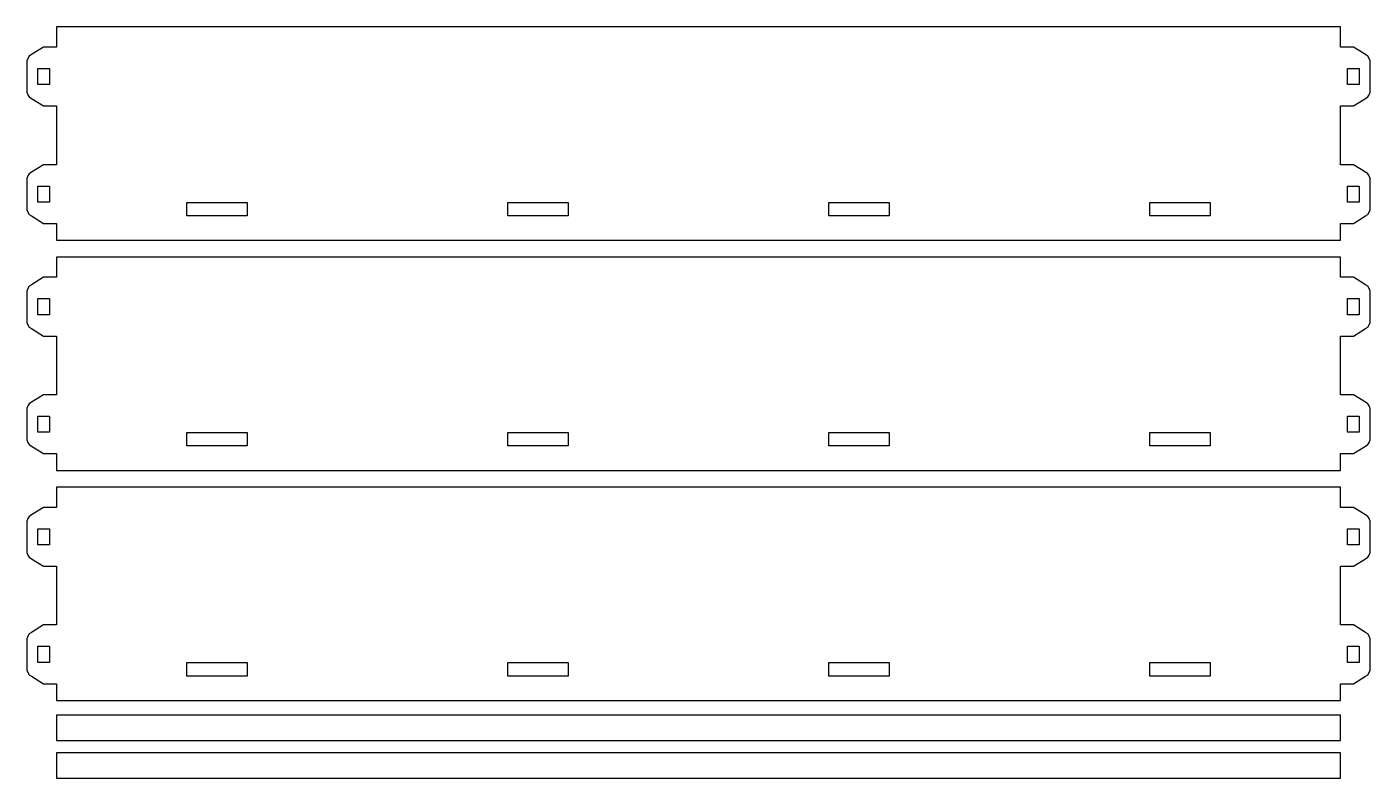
# Model space of a CAD drawing. Header units: metres. Extents: x -1159 to 873, y -578 to 559.
import ezdxf

# ---------------------------------------------------------------- set-up
doc = ezdxf.new("R2010")
doc.units = ezdxf.units.M

msp = doc.modelspace()

# ---------------------------------------------------------------- linework, layer by layer
for p, q in [((828.7, 558.8), (-1114.4, 558.8)), ((-1114.4, 558.8), (-1114.4, 528.1)), ((828.7, 528.1), (828.7, 558.8)), ((-1157.75, 511.188), (-1158.99, 507.361)), ((-1155.38, 514.442), (-1157.75, 511.188)), ((-1152.13, 516.807), (-1155.38, 514.442)), ((-1133.59, 528.1), (-1152.13, 516.807)), ((-1114.4, 528.1), (-1133.59, 528.1)), ((847.891, 528.1), (828.7, 528.1)), ((866.428, 516.807), (847.891, 528.1)), ((869.683, 514.442), (866.428, 516.807)), ((872.047, 511.188), (869.683, 514.442)), ((873.291, 507.361), (872.047, 511.188)), ((-1158.99, 507.361), (-1158.99, 459.939)), ((-1142.59, 471.475), (-1142.59, 495.825)), ((-1142.59, 495.825), (-1124.59, 495.825)), ((-1124.59, 495.825), (-1124.59, 471.475)), ((838.891, 471.475), (838.891, 495.825)), ((838.891, 495.825), (856.891, 495.825)), ((856.891, 495.825), (856.891, 471.475)), ((873.291, 459.939), (873.291, 507.361)), ((-1124.59, 471.475), (-1142.59, 471.475)), ((856.891, 471.475), (838.891, 471.475)), ((-1158.99, 459.939), (-1157.75, 456.112)), ((-1157.75, 456.112), (-1155.38, 452.858)), ((-1155.38, 452.858), (-1152.13, 450.493)), ((-1152.13, 450.493), (-1133.59, 439.2)), ((847.891, 439.2), (866.428, 450.493)), ((866.428, 450.493), (869.683, 452.858)), ((869.683, 452.858), (872.047, 456.112)), ((872.047, 456.112), (873.291, 459.939)), ((-1133.59, 439.2), (-1114.4, 439.2)), ((-1114.4, 439.2), (-1114.4, 350.3)), ((828.7, 350.3), (828.7, 439.2)), ((828.7, 439.2), (847.891, 439.2)), ((-1133.59, 350.3), (-1152.13, 339.007)), ((-1114.4, 350.3), (-1133.59, 350.3)), ((847.891, 350.3), (828.7, 350.3)), ((866.428, 339.007), (847.891, 350.3)), ((-1157.75, 333.388), (-1158.99, 329.561)), ((-1158.99, 329.561), (-1158.99, 282.139)), ((-1155.38, 336.642), (-1157.75, 333.388)), ((-1152.13, 339.007), (-1155.38, 336.642)), ((869.683, 336.642), (866.428, 339.007)), ((872.047, 333.388), (869.683, 336.642)), ((873.291, 329.561), (872.047, 333.388)), ((873.291, 282.139), (873.291, 329.561)), ((-1142.59, 293.675), (-1142.59, 318.025)), ((-1142.59, 318.025), (-1124.59, 318.025)), ((-1124.59, 318.025), (-1124.59, 293.675)), ((838.891, 293.675), (838.891, 318.025)), ((838.891, 318.025), (856.891, 318.025)), ((856.891, 318.025), (856.891, 293.675)), ((-1124.59, 293.675), (-1142.59, 293.675)), ((-917.153, 272.909), (-917.153, 293.291)), ((-917.153, 293.291), (-825.872, 293.291)), ((-825.872, 293.291), (-825.872, 272.909)), ((-431.378, 272.909), (-431.378, 293.291)), ((-431.378, 293.291), (-340.097, 293.291)), ((-340.097, 293.291), (-340.097, 272.909)), ((54.3969, 272.909), (54.3969, 293.291)), ((54.3969, 293.291), (145.678, 293.291)), ((145.678, 293.291), (145.678, 272.909)), ((540.172, 272.909), (540.172, 293.291)), ((540.172, 293.291), (631.453, 293.291)), ((631.453, 293.291), (631.453, 272.909)), ((856.891, 293.675), (838.891, 293.675)), ((-1158.99, 282.139), (-1157.75, 278.312)), ((-1157.75, 278.312), (-1155.38, 275.058)), ((-1155.38, 275.058), (-1152.13, 272.693)), ((-1152.13, 272.693), (-1133.59, 261.4)), ((-825.872, 272.909), (-917.153, 272.909)), ((-340.097, 272.909), (-431.378, 272.909)), ((145.678, 272.909), (54.3969, 272.909)), ((631.453, 272.909), (540.172, 272.909)), ((847.891, 261.4), (866.428, 272.693)), ((866.428, 272.693), (869.683, 275.058)), ((869.683, 275.058), (872.047, 278.312)), ((872.047, 278.312), (873.291, 282.139)), ((-1133.59, 261.4), (-1114.4, 261.4)), ((-1114.4, 261.4), (-1114.4, 236)), ((828.7, 261.4), (847.891, 261.4)), ((828.7, 236), (828.7, 261.4)), ((-1114.4, 236), (828.7, 236)), ((828.7, 210.6), (-1114.4, 210.6)), ((-1114.4, 210.6), (-1114.4, 179.9)), ((828.7, 179.9), (828.7, 210.6)), ((-1157.75, 162.988), (-1158.99, 159.161)), ((-1155.38, 166.242), (-1157.75, 162.988)), ((-1152.13, 168.607), (-1155.38, 166.242)), ((-1133.59, 179.9), (-1152.13, 168.607)), ((-1114.4, 179.9), (-1133.59, 179.9)), ((847.891, 179.9), (828.7, 179.9)), ((866.428, 168.607), (847.891, 179.9)), ((869.683, 166.242), (866.428, 168.607)), ((872.047, 162.988), (869.683, 166.242)), ((873.291, 159.161), (872.047, 162.988)), ((-1158.99, 159.161), (-1158.99, 111.739)), ((-1142.59, 123.275), (-1142.59, 147.625)), ((-1142.59, 147.625), (-1124.59, 147.625)), ((-1124.59, 147.625), (-1124.59, 123.275)), ((838.891, 123.275), (838.891, 147.625)), ((838.891, 147.625), (856.891, 147.625)), ((856.891, 147.625), (856.891, 123.275)), ((873.291, 111.739), (873.291, 159.161)), ((-1124.59, 123.275), (-1142.59, 123.275)), ((856.891, 123.275), (838.891, 123.275)), ((-1158.99, 111.739), (-1157.75, 107.912)), ((-1157.75, 107.912), (-1155.38, 104.658)), ((-1155.38, 104.658), (-1152.13, 102.293)), ((-1152.13, 102.293), (-1133.59, 91)), ((847.891, 91), (866.428, 102.293)), ((866.428, 102.293), (869.683, 104.658)), ((869.683, 104.658), (872.047, 107.912)), ((872.047, 107.912), (873.291, 111.739)), ((-1133.59, 91), (-1114.4, 91)), ((-1114.4, 91), (-1114.4, 2.1)), ((828.7, 2.1), (828.7, 91)), ((828.7, 91), (847.891, 91)), ((-1133.59, 2.1), (-1152.13, -9.1931)), ((-1114.4, 2.1), (-1133.59, 2.1)), ((847.891, 2.1), (828.7, 2.1)), ((866.428, -9.1931), (847.891, 2.1)), ((-1157.75, -14.8124), (-1158.99, -18.6385)), ((-1158.99, -18.6385), (-1158.99, -66.0614)), ((-1155.38, -11.5578), (-1157.75, -14.8124)), ((-1152.13, -9.1931), (-1155.38, -11.5578)), ((869.683, -11.5578), (866.428, -9.1931)), ((872.047, -14.8124), (869.683, -11.5578)), ((873.291, -18.6385), (872.047, -14.8124)), ((873.291, -66.0614), (873.291, -18.6385)), ((-1142.59, -54.525), (-1142.59, -30.175)), ((-1142.59, -30.175), (-1124.59, -30.175)), ((-1124.59, -30.175), (-1124.59, -54.525)), ((838.891, -54.525), (838.891, -30.175)), ((838.891, -30.175), (856.891, -30.175)), ((856.891, -30.175), (856.891, -54.525)), ((-1124.59, -54.525), (-1142.59, -54.525)), ((-917.153, -75.2906), (-917.153, -54.9093)), ((-917.153, -54.9093), (-825.872, -54.9094)), ((-825.872, -54.9094), (-825.872, -75.2906)), ((-431.378, -75.2906), (-431.378, -54.9093)), ((-431.378, -54.9093), (-340.097, -54.9094)), ((-340.097, -54.9094), (-340.097, -75.2906)), ((54.3969, -75.2906), (54.3969, -54.9093)), ((54.3969, -54.9093), (145.678, -54.9094)), ((145.678, -54.9094), (145.678, -75.2906)), ((540.172, -75.2906), (540.172, -54.9093)), ((540.172, -54.9093), (631.453, -54.9094)), ((631.453, -54.9094), (631.453, -75.2906)), ((856.891, -54.525), (838.891, -54.525)), ((-1158.99, -66.0614), (-1157.75, -69.8875)), ((-1157.75, -69.8875), (-1155.38, -73.1422)), ((-1155.38, -73.1422), (-1152.13, -75.5068)), ((-1152.13, -75.5068), (-1133.59, -86.8)), ((-825.872, -75.2906), (-917.153, -75.2906)), ((-340.097, -75.2906), (-431.378, -75.2906)), ((145.678, -75.2906), (54.3969, -75.2906)), ((631.453, -75.2906), (540.172, -75.2906)), ((847.891, -86.8), (866.428, -75.5068)), ((866.428, -75.5068), (869.683, -73.1422)), ((869.683, -73.1422), (872.047, -69.8875)), ((872.047, -69.8875), (873.291, -66.0614)), ((-1133.59, -86.8), (-1114.4, -86.8)), ((-1114.4, -86.8), (-1114.4, -112.2)), ((828.7, -86.8), (847.891, -86.8)), ((828.7, -112.2), (828.7, -86.8)), ((-1114.4, -112.2), (828.7, -112.2)), ((828.7, -137.6), (-1114.4, -137.6)), ((-1114.4, -137.6), (-1114.4, -168.3)), ((828.7, -168.3), (828.7, -137.6)), ((-1155.38, -181.958), (-1157.75, -185.212)), ((-1152.13, -179.593), (-1155.38, -181.958)), ((-1133.59, -168.3), (-1152.13, -179.593)), ((-1114.4, -168.3), (-1133.59, -168.3)), ((847.891, -168.3), (828.7, -168.3)), ((866.428, -179.593), (847.891, -168.3)), ((869.683, -181.958), (866.428, -179.593)), ((872.047, -185.212), (869.683, -181.958)), ((-1157.75, -185.212), (-1158.99, -189.039)), ((-1158.99, -189.039), (-1158.99, -236.461)), ((-1142.59, -224.925), (-1142.59, -200.575)), ((-1142.59, -200.575), (-1124.59, -200.575)), ((-1124.59, -200.575), (-1124.59, -224.925)), ((838.891, -224.925), (838.891, -200.575)), ((838.891, -200.575), (856.891, -200.575)), ((856.891, -200.575), (856.891, -224.925)), ((873.291, -189.039), (872.047, -185.212)), ((873.291, -236.461), (873.291, -189.039)), ((-1158.99, -236.461), (-1157.75, -240.288)), ((-1157.75, -240.288), (-1155.38, -243.542)), ((-1155.38, -243.542), (-1152.13, -245.907)), ((-1124.59, -224.925), (-1142.59, -224.925)), ((856.891, -224.925), (838.891, -224.925)), ((866.428, -245.907), (869.683, -243.542)), ((869.683, -243.542), (872.047, -240.288)), ((872.047, -240.288), (873.291, -236.461)), ((-1152.13, -245.907), (-1133.59, -257.2)), ((-1133.59, -257.2), (-1114.4, -257.2)), ((-1114.4, -257.2), (-1114.4, -346.1)), ((828.7, -346.1), (828.7, -257.2)), ((828.7, -257.2), (847.891, -257.2)), ((847.891, -257.2), (866.428, -245.907)), ((-1157.75, -363.012), (-1158.99, -366.839)), ((-1155.38, -359.758), (-1157.75, -363.012)), ((-1152.13, -357.393), (-1155.38, -359.758)), ((-1133.59, -346.1), (-1152.13, -357.393)), ((-1114.4, -346.1), (-1133.59, -346.1)), ((847.891, -346.1), (828.7, -346.1)), ((866.428, -357.393), (847.891, -346.1)), ((869.683, -359.758), (866.428, -357.393)), ((872.047, -363.012), (869.683, -359.758)), ((873.291, -366.839), (872.047, -363.012)), ((-1158.99, -366.839), (-1158.99, -414.261)), ((-1142.59, -402.725), (-1142.59, -378.375)), ((-1142.59, -378.375), (-1124.59, -378.375)), ((-1124.59, -378.375), (-1124.59, -402.725)), ((838.891, -402.725), (838.891, -378.375)), ((838.891, -378.375), (856.891, -378.375)), ((856.891, -378.375), (856.891, -402.725)), ((873.291, -414.261), (873.291, -366.839)), ((-1124.59, -402.725), (-1142.59, -402.725)), ((-917.153, -423.491), (-917.153, -403.109)), ((-917.153, -403.109), (-825.872, -403.109)), ((-825.872, -403.109), (-825.872, -423.491)), ((-431.378, -423.491), (-431.378, -403.109)), ((-431.378, -403.109), (-340.097, -403.109)), ((-340.097, -403.109), (-340.097, -423.491)), ((54.3969, -423.491), (54.3969, -403.109)), ((54.3969, -403.109), (145.678, -403.109)), ((145.678, -403.109), (145.678, -423.491)), ((540.172, -423.491), (540.172, -403.109)), ((540.172, -403.109), (631.453, -403.109)), ((631.453, -403.109), (631.453, -423.491)), ((856.891, -402.725), (838.891, -402.725)), ((-1158.99, -414.261), (-1157.75, -418.088)), ((-1157.75, -418.088), (-1155.38, -421.342)), ((-1155.38, -421.342), (-1152.13, -423.707)), ((-1152.13, -423.707), (-1133.59, -435)), ((-825.872, -423.491), (-917.153, -423.491)), ((-340.097, -423.491), (-431.378, -423.491)), ((145.678, -423.491), (54.3969, -423.491)), ((631.453, -423.491), (540.172, -423.491)), ((847.891, -435), (866.428, -423.707)), ((866.428, -423.707), (869.683, -421.342)), ((869.683, -421.342), (872.047, -418.088)), ((872.047, -418.088), (873.291, -414.261)), ((-1133.59, -435), (-1114.4, -435)), ((-1114.4, -435), (-1114.4, -460.4)), ((828.7, -435), (847.891, -435)), ((828.7, -460.4), (828.7, -435)), ((-1114.4, -460.4), (828.7, -460.4)), ((828.7, -482.6), (-1114.4, -482.6)), ((-1114.4, -482.6), (-1114.4, -520.7)), ((828.7, -520.7), (828.7, -482.6)), ((-1114.4, -520.7), (828.7, -520.7)), ((828.7, -539.75), (-1114.4, -539.75)), ((-1114.4, -539.75), (-1114.4, -577.85)), ((828.7, -577.85), (828.7, -539.75)), ((-1114.4, -577.85), (828.7, -577.85))]:
    msp.add_line(p, q)

doc.saveas('drawing.dxf')
